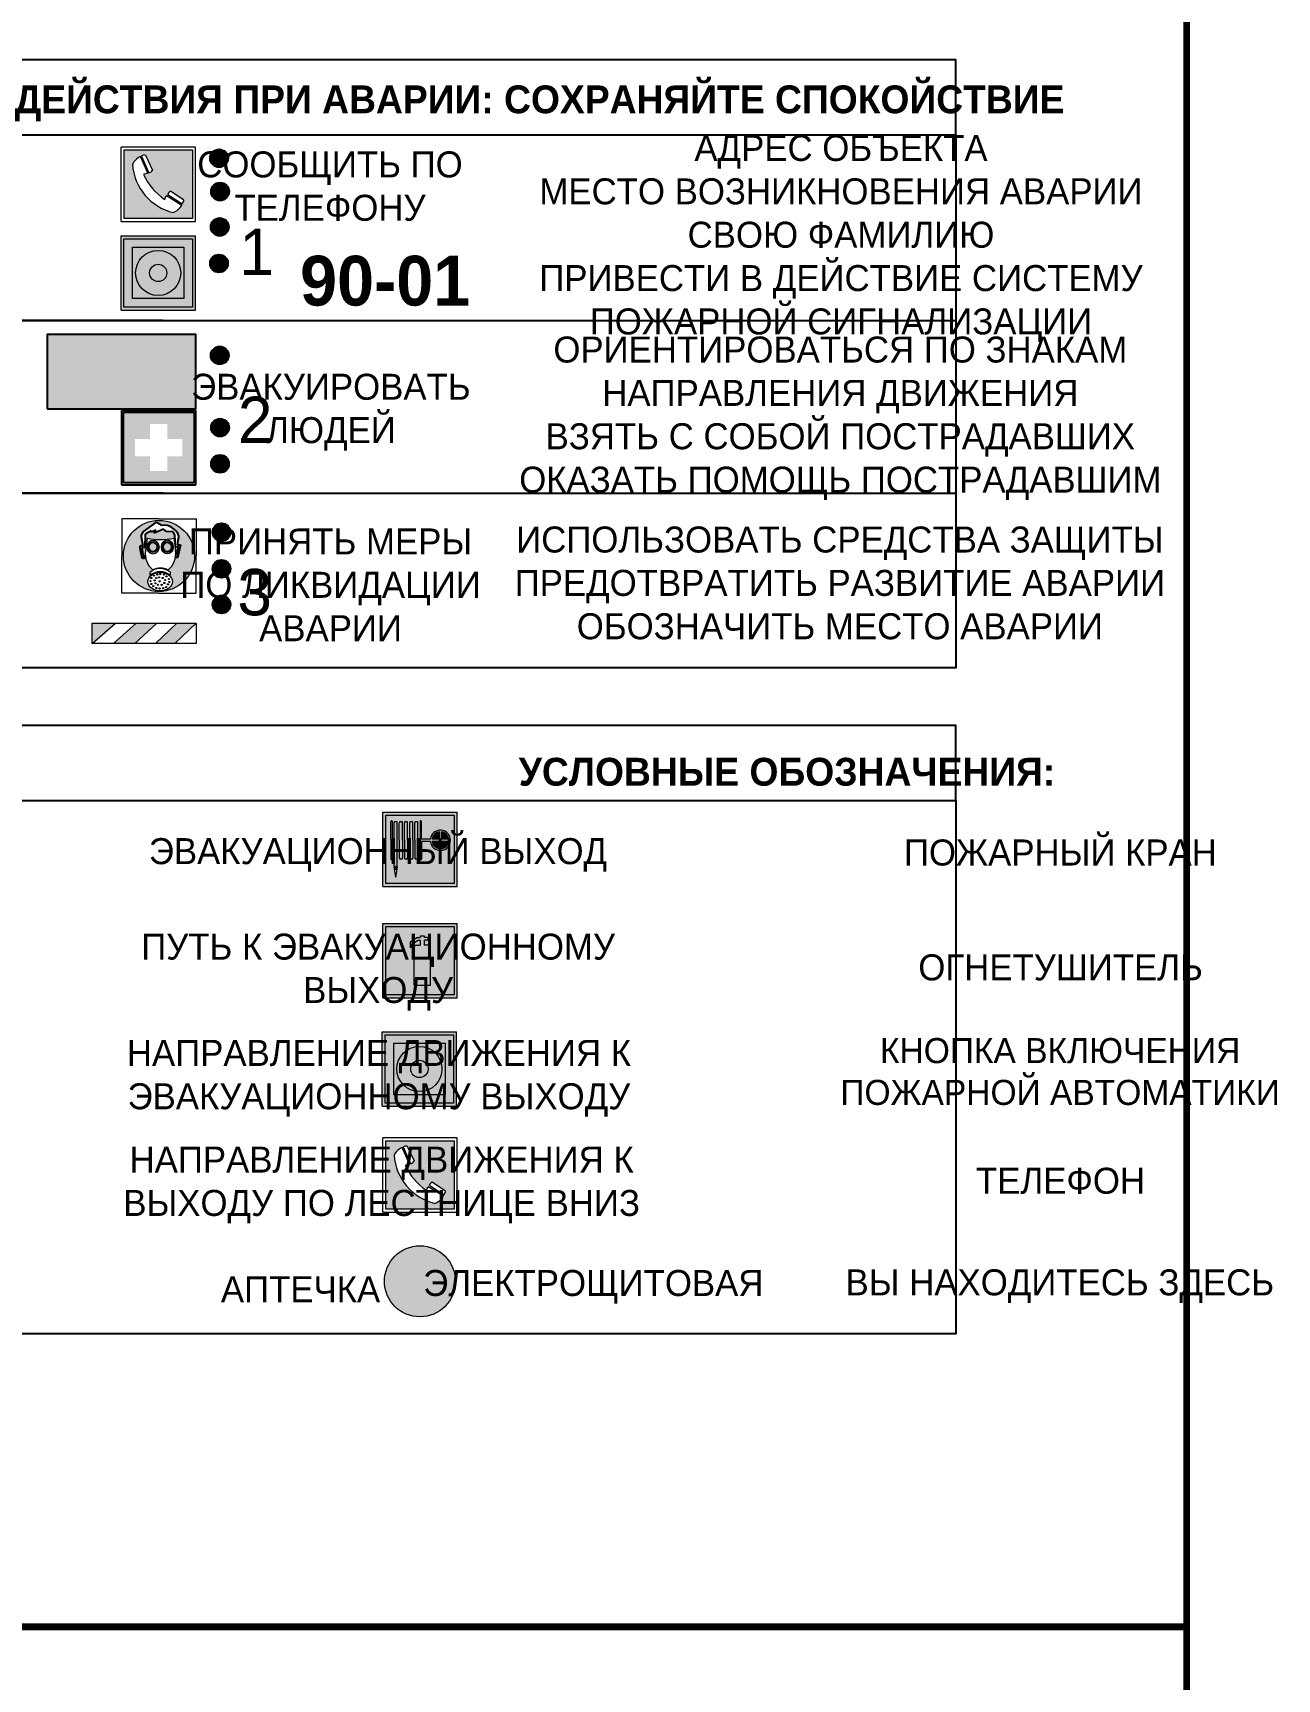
# Model space of a CAD drawing. Header units: millimetres. Extents: x 13114 to 67229, y 22859 to 38520.
# Drawn here: x 31007.2 to 31141.1, y 30494.2 to 30671.3 of the extents above; entities that cross this region are included whole.
import ezdxf

# ---------------------------------------------------------------- set-up
doc = ezdxf.new("R2010")
doc.units = ezdxf.units.MM
doc.styles.add('обычный', font='arial.ttf')

# ---------------------------------------------------------------- blocks, each defined once
blk = doc.blocks.new('A$C38D26F80')
h = blk.add_hatch(color=5)
h.dxf.hatch_style = 1
h.paths.add_polyline_path([(-8.77, -4.48, 1), (-0.19, -4.48, 1)])
h.paths.add_polyline_path([(-6.75, -3.58), (-6.75, -3.31), (-6.62, -3.22), (-6.5, -3.22), (-6.42, -3.3), (-6.39, -3.28), (-6.59, -2.23), (-6.59, -2.01), (-6.38, -1.58), (-4.76, -0.4), (-4.13, -0.79, -0.362848), (-2.1, -2.1, -0.201049), (-2.17, -2.48, 0.085434), (-2.26, -3.13), (-1.9, -3.16), (-2.25, -4.7), (-2.4, -4.59), (-2.43, -4.34), (-2.36, -4.34), (-2.14, -3.34), (-2.47, -3.42), (-2.58, -1.95), (-2.77, -1.58), (-3.58, -1.52), (-3.92, -1.26), (-5.05, -1.73), (-4.87, -1.39), (-5.41, -1.6), (-5.41, -1.46), (-6.13, -1.87), (-6.18, -3.5), (-6.56, -3.47), (-6.37, -4.59), (-6.16, -4.43), (-6.16, -4.66), (-6.36, -4.79), (-6.37, -4.8), (-6.51, -4.76)], flags=16)
h.paths.add_polyline_path([(-6.51, -4.76), (-6.36, -4.79), (-6.37, -4.8)], flags=0)
h.paths.add_polyline_path([(-5.92, -2.34, 0.089508), (-2.67, -2.35), (-2.48, -3.88, -0.268602), (-3.4, -6.18, 0.262449), (-5.2, -6.18, -0.268602), (-6.11, -3.88)], flags=16)
edge = h.paths.add_edge_path(flags=16)
edge.add_ellipse((-5.19, -3.41), major_axis=(0, 0.842), ratio=0.848992, start_angle=0, end_angle=360)
edge = h.paths.add_edge_path(flags=0)
edge.add_ellipse((-5.19, -3.39), major_axis=(0, 0.665), ratio=0.853798, start_angle=0, end_angle=360)
edge = h.paths.add_edge_path(flags=0)
edge.add_ellipse((-5.19, -3.4), major_axis=(0, 0.528), ratio=0.864094, start_angle=0, end_angle=360)
edge = h.paths.add_edge_path(flags=16)
edge.add_ellipse((-3.47, -3.4), major_axis=(0, 0.842), ratio=0.848992, start_angle=0, end_angle=360)
h.paths.add_polyline_path([(-3.13, -6.45), (-3.13, -6.84, 0.383174), (-5.57, -6.85), (-5.57, -6.49, -0.369952)], flags=16)
edge = h.paths.add_edge_path(flags=0)
edge.add_ellipse((-3.47, -3.39), major_axis=(0, 0.665), ratio=0.853798, start_angle=0, end_angle=360)
edge = h.paths.add_edge_path(flags=0)
edge.add_ellipse((-3.47, -3.4), major_axis=(0, 0.528), ratio=0.864094, start_angle=0, end_angle=360)
edge = h.paths.add_edge_path(flags=16)
edge.add_ellipse((-4.34, -7.57), major_axis=(-1.48, 0), ratio=0.744955, start_angle=0, end_angle=360)
h.paths.add_polyline_path([(-5.01, -6.85, -1), (-5.15, -6.85, -1)], flags=0)
h.paths.add_polyline_path([(-5.33, -7.14, -1), (-5.47, -7.14, -1)], flags=0)
h.paths.add_polyline_path([(-4.61, -6.71, -1), (-4.74, -6.71, -1)], flags=16)
h.paths.add_polyline_path([(-5.43, -7.51, -1), (-5.57, -7.51, -1)], flags=0)
h.paths.add_polyline_path([(-4.26, -6.67, -1), (-4.4, -6.67, -1)], flags=16)
h.paths.add_polyline_path([(-4.74, -7.14, -1), (-4.88, -7.14, -1)], flags=0)
h.paths.add_polyline_path([(-4.93, -7.43, -1), (-5.07, -7.43, -1)], flags=0)
h.paths.add_polyline_path([(-4.41, -7.07, -1), (-4.54, -7.07, -1)], flags=0)
h.paths.add_polyline_path([(-5.33, -7.87, -1), (-5.46, -7.87, -1)], flags=0)
h.paths.add_polyline_path([(-3.8, -6.71, -1), (-3.94, -6.71, -1)], flags=16)
h.paths.add_polyline_path([(-4.85, -7.78, -1), (-4.98, -7.78, -1)], flags=0)
h.paths.add_polyline_path([(-3.96, -7.14, -1), (-4.1, -7.14, -1)], flags=0)
h.paths.add_polyline_path([(-4.33, -7.53, -1), (-4.47, -7.53, -1)], flags=0)
h.paths.add_polyline_path([(-5.09, -8.12, -1), (-5.23, -8.12, -1)], flags=0)
h.paths.add_polyline_path([(-3.5, -6.94, -1), (-3.64, -6.94, -1)], flags=0)
h.paths.add_polyline_path([(-4.54, -7.97, -1), (-4.68, -7.97, -1)], flags=0)
h.paths.add_polyline_path([(-3.66, -7.39, -1), (-3.8, -7.39, -1)], flags=0)
h.paths.add_polyline_path([(-4.73, -8.35, -1), (-4.86, -8.35, -1)], flags=0)
h.paths.add_polyline_path([(-4.09, -7.96, -1), (-4.23, -7.96, -1)], flags=0)
h.paths.add_polyline_path([(-3.77, -7.74, -1), (-3.91, -7.74, -1)], flags=0)
h.paths.add_polyline_path([(-3.22, -7.27, -1), (-3.35, -7.27, -1)], flags=0)
h.paths.add_polyline_path([(-4.34, -8.4, -1), (-4.47, -8.4, -1)], flags=0)
h.paths.add_polyline_path([(-3.16, -7.61, -1), (-3.3, -7.61, -1)], flags=0)
h.paths.add_polyline_path([(-3.9, -8.35, -1), (-4.04, -8.35, -1)], flags=0)
h.paths.add_polyline_path([(-3.32, -7.91, -1), (-3.46, -7.91, -1)], flags=0)
h.paths.add_polyline_path([(-3.55, -8.23, -1), (-3.69, -8.23, -1)], flags=0)
at = {"color": 5, "lineweight": 5}
for p, q in [((-4.48, 0), (-8.96, 0)), ((-8.96, 0), (-8.96, -4.48)), ((-4.48, 0), (0, 0)), ((0, 0), (0, -4.48)), ((-6.59, -2.01), (-6.38, -1.58)), ((-6.38, -1.58), (-4.76, -0.4)), ((-6.13, -1.87), (-6.18, -3.5)), ((-5.41, -1.46), (-6.13, -1.87)), ((-4.87, -1.39), (-5.41, -1.6)), ((-5.41, -1.6), (-5.41, -1.46)), ((-3.92, -1.26), (-5.05, -1.73)), ((-5.05, -1.73), (-4.87, -1.39)), ((-4.76, -0.4), (-4.13, -0.79)), ((-3.58, -1.52), (-3.92, -1.26)), ((-2.77, -1.58), (-3.58, -1.52)), ((-2.58, -1.95), (-2.77, -1.58)), ((-2.47, -3.42), (-2.58, -1.95)), ((-6.75, -3.31), (-6.62, -3.22)), ((-6.75, -3.58), (-6.75, -3.31)), ((-6.51, -4.76), (-6.75, -3.58)), ((-6.62, -3.22), (-6.5, -3.22)), ((-6.59, -2.23), (-6.59, -2.01)), ((-6.39, -3.28), (-6.59, -2.23)), ((-6.18, -3.5), (-6.56, -3.47)), ((-6.56, -3.47), (-6.37, -4.59)), ((-6.5, -3.22), (-6.42, -3.3)), ((-6.42, -3.3), (-6.39, -3.28)), ((-5.92, -2.34), (-6.11, -3.88)), ((-2.67, -2.34), (-2.48, -3.88)), ((-2.14, -3.34), (-2.47, -3.42)), ((-2.36, -4.34), (-2.14, -3.34)), ((-1.9, -3.16), (-2.26, -3.13)), ((-2.25, -4.7), (-1.9, -3.16)), ((-8.96, -8.96), (-8.96, -4.48)), ((-6.37, -4.8), (-6.51, -4.76)), ((-6.37, -4.59), (-6.16, -4.43)), ((-6.16, -4.66), (-6.37, -4.8)), ((-6.16, -4.43), (-6.16, -4.66)), ((-2.43, -4.34), (-2.4, -4.59)), ((-2.43, -4.34), (-2.36, -4.34)), ((-2.4, -4.59), (-2.25, -4.7)), ((0, -8.96), (0, -4.48)), ((-5.57, -6.49), (-5.57, -6.85)), ((-3.13, -6.45), (-3.13, -6.84)), ((-4.48, -8.96), (-8.96, -8.96)), ((-4.48, -8.96), (0, -8.96))]:
    blk.add_line(p, q, dxfattribs=at)
at = {"color": 5}
for p, q in [((-6.59, -2.01), (-6.38, -1.58)), ((-6.38, -1.58), (-4.76, -0.4)), ((-6.13, -1.87), (-6.18, -3.5)), ((-5.41, -1.46), (-6.13, -1.87)), ((-4.87, -1.39), (-5.41, -1.6)), ((-5.41, -1.6), (-5.41, -1.46)), ((-3.92, -1.26), (-5.05, -1.73)), ((-5.05, -1.73), (-4.87, -1.39)), ((-4.76, -0.4), (-4.13, -0.79)), ((-3.58, -1.52), (-3.92, -1.26)), ((-2.77, -1.58), (-3.58, -1.52)), ((-2.58, -1.95), (-2.77, -1.58)), ((-2.47, -3.42), (-2.58, -1.95)), ((-6.75, -3.31), (-6.62, -3.22)), ((-6.75, -3.58), (-6.75, -3.31)), ((-6.51, -4.76), (-6.75, -3.58)), ((-6.62, -3.22), (-6.5, -3.22)), ((-6.59, -2.23), (-6.59, -2.01)), ((-6.39, -3.28), (-6.59, -2.23)), ((-6.18, -3.5), (-6.56, -3.47)), ((-6.56, -3.47), (-6.37, -4.59)), ((-6.5, -3.22), (-6.42, -3.3)), ((-6.42, -3.3), (-6.39, -3.28)), ((-2.14, -3.34), (-2.47, -3.42)), ((-2.36, -4.34), (-2.14, -3.34)), ((-2.26, -3.13), (-1.9, -3.16)), ((-1.9, -3.16), (-2.25, -4.7)), ((-6.37, -4.8), (-6.51, -4.76)), ((-6.36, -4.79), (-6.51, -4.76)), ((-6.37, -4.59), (-6.16, -4.43)), ((-6.16, -4.66), (-6.37, -4.8)), ((-6.16, -4.66), (-6.36, -4.79)), ((-6.16, -4.43), (-6.16, -4.66)), ((-2.4, -4.59), (-2.43, -4.34)), ((-2.43, -4.34), (-2.36, -4.34)), ((-2.25, -4.7), (-2.4, -4.59))]:
    blk.add_line(p, q, dxfattribs=at)
at = {"color": 5, "lineweight": 5}
for centre, radius in [((-4.48, -4.48), 4.29), ((-5.5, -7.51), 0.0678), ((-5.4, -7.14), 0.0678), ((-5.4, -7.87), 0.0678), ((-5.08, -6.85), 0.0678), ((-5, -7.43), 0.0678), ((-4.91, -7.78), 0.0678), ((-4.81, -7.14), 0.0678), ((-4.67, -6.71), 0.0678), ((-4.61, -7.97), 0.0678), ((-4.47, -7.07), 0.0678), ((-4.4, -7.53), 0.0678), ((-4.33, -6.67), 0.0678), ((-4.16, -7.96), 0.0678), ((-4.03, -7.14), 0.0678), ((-3.87, -6.71), 0.0678), ((-3.84, -7.74), 0.0678), ((-3.73, -7.39), 0.0678), ((-3.57, -6.94), 0.0678), ((-3.39, -7.91), 0.0678), ((-3.28, -7.27), 0.0678), ((-3.23, -7.61), 0.0678), ((-5.16, -8.12), 0.0678), ((-4.79, -8.35), 0.0678), ((-4.4, -8.4), 0.0678), ((-3.97, -8.35), 0.0678), ((-3.62, -8.23), 0.0678)]:
    blk.add_circle(centre, radius, dxfattribs=at)
at = {"color": 5}
for centre, radius, start, end in [((-3.89, -2.66), 1.88, 17.387, 97.1599), ((-0.35, -3.07), 1.91, 162.2553, 181.7878), ((-2.6, -2.2), 0.511, 326.3906, 11.8614)]:
    blk.add_arc(centre, radius, start, end, dxfattribs=at)
at = {"color": 5, "lineweight": 5}
for centre, radius, start, end in [((-3.66, -4.24), 2.47, 171.573, 231.7124), ((-4.28, 6.66), 9.15, 259.6987, 280.1569), ((-4.93, -4.24), 2.47, 308.2876, 8.427), ((-0.47, -3.05), 1.79, 161.5846, 182.4584), ((-2.6, -2.2), 0.513, 326.4781, 11.7739), ((-4.3, -7.78), 1.83, 60.5889, 119.4111), ((-4.33, -7.88), 1.87, 50.358, 131.5662), ((-4.34, -8.2), 1.82, 48.4943, 132.3565)]:
    blk.add_arc(centre, radius, start, end, dxfattribs=at)
for centre, major_axis, ratio in [((-5.19, -3.41), (0, 0.842), 0.848992), ((-5.19, -3.39), (0, 0.665), 0.853798), ((-5.19, -3.4), (0, 0.528), 0.864094), ((-3.47, -3.4), (0, 0.842), 0.848992), ((-3.47, -3.39), (0, 0.665), 0.853798), ((-3.47, -3.4), (0, 0.528), 0.864094), ((-4.34, -7.57), (-1.48, 0), 0.744955)]:
    blk.add_ellipse(centre, major_axis=major_axis, ratio=ratio, dxfattribs=at)
blk = doc.blocks.new('A$C47DD6509')
at = {"lineweight": 5}
for points in [[(-8.69, 0), (-11.19, 0), (-11.19, -2.22)], [(-4.22, 0), (-6.45, 0), (-8.91, -2.22), (-6.61, -2.22)], [(0, 0), (-2.09, 0), (-4.36, -2.22), (-2.29, -2.22)]]:
    blk.add_hatch(color=242, dxfattribs=at).paths.add_polyline_path(points)
at = {"color": 242, "lineweight": 5}
for p, q in [((-11.19, -2.22), (-8.69, 0)), ((-11.19, -2.22), (-11.19, 0)), ((-11.19, 0), (-8.69, 0)), ((-11.19, 0), (0, 0)), ((-8.91, -2.22), (-6.45, 0)), ((-6.61, -2.22), (-4.22, 0)), ((-4.36, -2.22), (-2.09, 0)), ((-2.29, -2.22), (0, 0)), ((0, 0), (0, -2.22)), ((0, -2.22), (-11.19, -2.22))]:
    blk.add_line(p, q, dxfattribs=at)
blk = doc.blocks.new('A$C32E8229D')
at = {"true_color": 0xffffff}
blk.add_hatch(color=7, dxfattribs=at).paths.add_polyline_path([(0, 0), (0, -8), (16, -8), (16, 0)])
h = blk.add_hatch(color=126)
h.paths.add_polyline_path([(0.2, -0.2), (15.8, -0.2), (15.8, -7.8), (0.2, -7.8)])
h.paths.add_polyline_path([(13.49, -2.05), (12.08, -2.05), (11.37, -2.63, 0.162397), (11.29, -2.84), (11.29, -3.63), (10.35, -3.63), (10.35, -4.05), (11.68, -4.05), (11.68, -3.48), (12.26, -4.28), (11.29, -5.1), (11.29, -6.78), (11.85, -6.78), (11.85, -5.44), (12.8, -4.64), (12.8, -5.94), (14.46, -5.94), (14.46, -5.39), (13.45, -5.39), (13.45, -3.97), (12.46, -2.59), (13.15, -2.59), (13.69, -3.34), (14.18, -3)], flags=16)
h.paths.add_polyline_path([(10.74, -1.82, 1), (11.8, -1.82, 1)], flags=16)
h.paths.add_polyline_path([(9.39, -3.59), (5.99, -3.59), (6.56, -3.03), (5.91, -3.03), (5.1, -3.83), (5.91, -4.64), (6.56, -4.64), (5.99, -4.09), (9.39, -4.09)], flags=16)
h.paths.add_polyline_path([(4.29, -1.08), (1.72, -1.08), (1.72, -6.6), (4.29, -6.6)], flags=16)
at = {"color": 126}
blk.add_lwpolyline([(16, -8), (0, -8), (0, 0), (16, 0)], close=True, dxfattribs=at)
blk = doc.blocks.new('A$C18900ED3')
h = blk.add_hatch(color=126)
h.paths.add_polyline_path([(-0.18, -0.18), (-7.02, -0.18), (-7.02, -7.02), (-0.18, -7.02)])
h.paths.add_polyline_path([(-5.89, -4.46), (-5.89, -2.77), (-4.46, -2.77), (-4.46, -1.31), (-2.77, -1.31), (-2.77, -2.77), (-1.33, -2.77), (-1.33, -4.46), (-2.77, -4.46), (-2.77, -5.89), (-4.46, -5.89), (-4.46, -4.46)], flags=16)
at = {"color": 126}
for p, q in [((-7.2, 0), (-7.2, -7.2)), ((0, 0), (-7.2, 0)), ((0, -7.2), (0, 0)), ((-7.02, -7.02), (-7.02, -0.18)), ((-7.02, -0.18), (-0.18, -0.18)), ((-0.18, -0.18), (-0.18, -7.02)), ((-7.2, -7.2), (0, -7.2)), ((-0.18, -7.02), (-7.02, -7.02))]:
    blk.add_line(p, q, dxfattribs=at)
blk = doc.blocks.new('A$C456E1F9C')
at = {"lineweight": 5}
h = blk.add_hatch(color=242, dxfattribs=at)
h.paths.add_polyline_path([(0.51, -1.47), (0.51, -13.26), (12.29, -13.26), (12.29, -1.47)])
h.paths.add_polyline_path([(5.42, -4.95, -0.254479), (4.78, -5.4), (3.52, -2.53, -0.209735), (4.23, -2.4)], flags=16)
h.paths.add_polyline_path([(8.53, -8.6), (10.87, -10.17), (10.54, -10.76), (8.03, -9.13, -0.192251)], flags=16)
h.paths.add_polyline_path([(4.61, -5.49, 0.005518), (3.87, -5.72, 0.128647), (7.49, -10.01, 0.00809), (7.83, -9.33), (10.47, -10.97, -0.16736), (8.99, -12.25, -0.327862), (1.95, -3.95, -0.166952), (3.36, -2.62)], flags=16)
at = {"color": 242, "lineweight": 5}
for p, q in [((0, -13.77), (0, -0.97)), ((12.8, -0.97), (0, -0.97)), ((4.61, -5.49), (3.36, -2.62)), ((3.52, -2.53), (4.78, -5.4)), ((4.23, -2.4), (5.42, -4.95)), ((12.8, -13.77), (12.8, -0.97)), ((7.83, -9.33), (10.47, -10.97)), ((8.03, -9.13), (10.54, -10.76)), ((10.81, -10.12), (8.53, -8.6)), ((10.54, -10.76), (10.8, -10.3)), ((10.8, -10.3), (10.81, -10.12)), ((0, -13.77), (12.8, -13.77))]:
    blk.add_line(p, q, dxfattribs=at)
blk.add_lwpolyline([(0.51, -1.47), (12.29, -1.47), (12.29, -13.26), (0.51, -13.26)], close=True, dxfattribs=at)
for centre, radius, start, end in [((4.59, -5.34), 2.99, 114.2845, 152.1974), ((4.02, -3.27), 0.891, 76.3284, 123.7092), ((11.12, -3.31), 9.19, 183.9915, 256.6009), ((14.98, -39.1), 35.17, 107.1487, 108.4135), ((4.68, -4.59), 0.824, 276.9621, 334.0723), ((13.86, -0.94), 11.08, 205.5536, 234.8762), ((-13.31, 0.8), 23.44, 332.5487, 334.4027), ((8.94, -9.5), 0.989, 114.4092, 157.9388), ((7.87, -9.46), 3, 291.9291, 329.9329)]:
    blk.add_arc(centre, radius, start, end, dxfattribs=at)
blk = doc.blocks.new('A$C54414219')
at = {"true_color": 0xffffff}
h = blk.add_hatch(color=7, dxfattribs=at)
h.paths.add_polyline_path([(2.39, -9.45), (2.39, -18.3), (11.23, -18.3), (11.23, -9.45)], flags=0)
h.paths.add_polyline_path([(10.71, -13.87, -1), (2.92, -13.87, -1)], flags=0)
h.paths.add_polyline_path([(8.3, -13.87, -1), (5.33, -13.87, -1)], flags=0)
h.paths.add_polyline_path([(0.41, -7.47), (0.41, -20.27), (13.21, -20.27), (13.21, -7.47)])
h.paths.add_polyline_path([(0.92, -19.77), (12.71, -19.77), (12.71, -7.98), (0.92, -7.98)], flags=16)
h.paths.add_polyline_path([(11.23, -9.45), (11.23, -18.3), (2.39, -18.3), (2.39, -9.45)], flags=0)
at = {"lineweight": 5}
h = blk.add_hatch(color=242, dxfattribs=at)
h.paths.add_polyline_path([(12.71, -7.98), (0.92, -7.98), (0.92, -19.77), (12.71, -19.77)])
h.paths.add_polyline_path([(11.23, -18.3), (2.39, -18.3), (2.39, -9.45), (11.23, -9.45)], flags=16)
h.paths.add_polyline_path([(10.71, -13.87, -1), (2.92, -13.87, -1)], flags=0)
h.paths.add_polyline_path([(8.3, -13.87, -1), (5.33, -13.87, -1)], flags=0)
at = {"true_color": 0xffffff}
h = blk.add_hatch(color=7, dxfattribs=at)
h.paths.add_polyline_path([(2.39, -9.45), (2.39, -18.3), (11.23, -18.3), (11.23, -9.45)])
h.paths.add_polyline_path([(10.71, -13.87, -1), (2.92, -13.87, -1)], flags=16)
h.paths.add_polyline_path([(8.3, -13.87, -1), (5.33, -13.87, -1)], flags=0)
at = {"lineweight": 5}
h = blk.add_hatch(color=242, dxfattribs=at)
h.paths.add_polyline_path([(2.92, -13.87, 1), (10.71, -13.87, 1)])
h.paths.add_polyline_path([(8.3, -13.87, -1), (5.33, -13.87, -1)], flags=16)
at = {"color": 242, "lineweight": 5}
for p, q in [((0.41, -20.27), (0.41, -7.47)), ((0.41, -7.47), (13.21, -7.47)), ((0.41, -7.47), (13.21, -7.47)), ((13.21, -20.27), (13.21, -7.47)), ((0.41, -20.27), (13.21, -20.27))]:
    blk.add_line(p, q, dxfattribs=at)
for points in [[(0.92, -7.98), (12.71, -7.98), (12.71, -19.77), (0.92, -19.77)], [(2.39, -9.45), (11.23, -9.45), (11.23, -18.3), (2.39, -18.3)]]:
    blk.add_lwpolyline(points, close=True, dxfattribs=at)
for radius in [3.89, 1.49]:
    blk.add_circle((6.81, -13.87), radius, dxfattribs=at)
blk = doc.blocks.new('A$C37112FD5')
at = {"true_color": 0xf5f5ff}
h = blk.add_hatch(color=7, dxfattribs=at)
h.dxf.hatch_style = 1
h.paths.add_polyline_path([(12.8, -7.4), (0, -7.4), (0, -20.2), (12.8, -20.2)])
h.paths.add_polyline_path([(12.29, -7.91), (12.29, -19.69), (0.51, -19.69), (0.51, -7.91)], flags=16)
h.paths.add_polyline_path([(4.98, -9.04, -0.42597), (5.17, -9.22), (5.17, -12.25), (5.17, -15.29, -0.432244), (4.98, -15.47), (4.83, -15.47, -0.42597), (4.64, -15.29), (4.64, -12.25), (4.64, -9.22, -0.432244), (4.83, -9.04)], flags=0)
h.paths.add_polyline_path([(4.28, -9.22), (4.28, -12.25), (4.28, -15.29, -0.432244), (4.09, -15.47), (3.94, -15.47, -0.42597), (3.75, -15.29), (3.75, -12.25), (3.75, -9.22, -0.432244), (3.94, -9.04), (4.09, -9.04, -0.42597)], flags=0)
h.paths.add_polyline_path([(5.72, -9.04), (5.87, -9.04, -0.42597), (6.06, -9.22), (6.06, -12.25), (6.06, -15.29, -0.432244), (5.87, -15.47), (5.72, -15.47, -0.42597), (5.53, -15.29), (5.53, -12.25), (5.53, -9.22, -0.432244)], flags=0)
h.paths.add_polyline_path([(6.42, -8.9), (6.5, -8.9, -0.42597), (6.69, -9.08), (6.69, -12.03), (8.21, -12.03, -15.824349), (8.21, -12.47), (6.69, -12.47), (6.69, -15.42, -0.432244), (6.5, -15.6), (6.42, -15.6)], flags=0)
h.paths.add_polyline_path([(3.39, -9.22), (3.39, -12.25), (3.39, -15.29, -0.432244), (3.2, -15.47), (3.05, -15.47, -0.42597), (2.85, -15.29), (2.85, -12.25), (2.85, -9.22, -0.432244), (3.05, -9.04), (3.2, -9.04, -0.42597)], flags=0)
h.paths.add_polyline_path([(2.5, -9.22), (2.5, -16.71), (1.96, -16.71), (1.96, -9.22, -0.432244), (2.15, -9.04), (2.31, -9.04, -0.42597)], flags=0)
h.paths.add_polyline_path([(1.61, -8.9), (1.61, -15.6), (1.57, -15.6, -0.42597), (1.37, -15.42), (1.37, -12.03), (1.37, -9.09, -0.432244), (1.57, -8.9)], flags=0)
h.paths.add_polyline_path([(9.76, -10.81), (9.76, -12.03), (8.49, -12.03, -0.336371)], flags=0)
h.paths.add_polyline_path([(8.49, -12.47), (9.76, -12.47), (9.76, -13.7, -0.336371)], flags=0)
h.paths.add_polyline_path([(10.11, -10.81, -0.336371), (11.38, -12.03), (10.11, -12.03)], flags=0)
h.paths.add_polyline_path([(10.11, -12.47), (11.38, -12.47, -0.336371), (10.11, -13.7)], flags=0)
h.paths.add_polyline_path([(2.5, -16.84), (2.5, -17.05), (1.97, -17.05), (1.97, -16.84)], flags=0)
h.paths.add_polyline_path([(2.5, -17.24, -0.033778), (2.24, -18.6, -0.033778), (1.97, -17.24)], flags=0)
h = blk.add_hatch(color=242)
h.dxf.hatch_style = 1
h.paths.add_polyline_path([(12.29, -7.91), (0.51, -7.91), (0.51, -19.69), (12.29, -19.69)])
h.paths.add_polyline_path([(6.42, -15.6), (6.42, -8.9), (6.5, -8.9, -0.42597), (6.69, -9.08), (6.69, -12.03), (8.21, -12.03, -15.824349), (8.21, -12.47), (6.69, -12.47), (6.69, -15.42, -0.432244), (6.5, -15.6)], flags=16)
h.paths.add_polyline_path([(5.87, -15.47), (5.72, -15.47, -0.42597), (5.53, -15.29), (5.53, -12.25), (5.53, -9.22, -0.432244), (5.72, -9.04), (5.87, -9.04, -0.42597), (6.06, -9.22), (6.06, -12.25), (6.06, -15.29, -0.432244)], flags=16)
h.paths.add_polyline_path([(4.98, -15.47), (4.83, -15.47, -0.42597), (4.64, -15.29), (4.64, -12.25), (4.64, -9.22, -0.432244), (4.83, -9.04), (4.98, -9.04, -0.42597), (5.17, -9.22), (5.17, -12.25), (5.17, -15.29, -0.432244)], flags=16)
h.paths.add_polyline_path([(4.09, -15.47), (3.94, -15.47, -0.42597), (3.75, -15.29), (3.75, -12.25), (3.75, -9.22, -0.432244), (3.94, -9.04), (4.09, -9.04, -0.42597), (4.28, -9.22), (4.28, -12.25), (4.28, -15.29, -0.432244)], flags=16)
h.paths.add_polyline_path([(3.2, -15.47), (3.05, -15.47, -0.42597), (2.85, -15.29), (2.85, -12.25), (2.85, -9.22, -0.432244), (3.05, -9.04), (3.2, -9.04, -0.42597), (3.39, -9.22), (3.39, -12.25), (3.39, -15.29, -0.432244)], flags=16)
h.paths.add_polyline_path([(2.5, -17.05), (1.97, -17.05), (1.97, -16.84), (2.5, -16.84)], flags=16)
h.paths.add_polyline_path([(2.5, -17.24, -0.033778), (2.24, -18.6, -0.033778), (1.97, -17.24)], flags=16)
h.paths.add_polyline_path([(2.5, -16.71), (1.96, -16.71), (1.96, -9.22, -0.432244), (2.15, -9.04), (2.31, -9.04, -0.42597), (2.5, -9.22)], flags=16)
h.paths.add_polyline_path([(1.61, -15.6), (1.57, -15.6, -0.42597), (1.37, -15.42), (1.37, -12.03), (1.37, -9.09, -0.432244), (1.57, -8.9), (1.61, -8.9)], flags=16)
h.paths.add_polyline_path([(8.49, -12.47), (9.76, -12.47), (9.76, -13.7, -0.336371)], flags=0)
h.paths.add_polyline_path([(10.11, -13.7), (10.11, -12.47), (11.38, -12.47, -0.336371)], flags=0)
h.paths.add_polyline_path([(8.49, -12.03, -0.336371), (9.76, -10.81), (9.76, -12.03)], flags=0)
h.paths.add_polyline_path([(10.11, -12.03), (10.11, -10.81, -0.336371), (11.38, -12.03)], flags=0)
h = blk.add_hatch(color=7, dxfattribs=at)
h.dxf.hatch_style = 1
h.paths.add_polyline_path([(1.61, -8.9), (1.57, -8.9, 0.432244), (1.37, -9.09), (1.37, -12.03), (1.37, -15.42, 0.42597), (1.57, -15.6), (1.61, -15.6)])
h.paths.add_polyline_path([(2.5, -9.22, 0.42597), (2.31, -9.04), (2.15, -9.04, 0.432244), (1.96, -9.22), (1.96, -16.71), (2.5, -16.71)])
h.paths.add_polyline_path([(2.5, -16.84), (1.97, -16.84), (1.97, -17.05), (2.5, -17.05)])
h.paths.add_polyline_path([(2.5, -17.24), (1.97, -17.24, 0.033778), (2.24, -18.6, 0.033778)])
h.paths.add_polyline_path([(3.39, -12.25), (3.39, -9.22, 0.42597), (3.2, -9.04), (3.05, -9.04, 0.432244), (2.85, -9.22), (2.85, -12.25), (2.85, -15.29, 0.42597), (3.05, -15.47), (3.2, -15.47, 0.432244), (3.39, -15.29)])
h.paths.add_polyline_path([(4.28, -12.25), (4.28, -9.22, 0.42597), (4.09, -9.04), (3.94, -9.04, 0.432244), (3.75, -9.22), (3.75, -12.25), (3.75, -15.29, 0.42597), (3.94, -15.47), (4.09, -15.47, 0.432244), (4.28, -15.29)])
h.paths.add_polyline_path([(5.17, -12.25), (5.17, -9.22, 0.42597), (4.98, -9.04), (4.83, -9.04, 0.432244), (4.64, -9.22), (4.64, -12.25), (4.64, -15.29, 0.42597), (4.83, -15.47), (4.98, -15.47, 0.432244), (5.17, -15.29)])
h.paths.add_polyline_path([(6.06, -12.25), (6.06, -9.22, 0.42597), (5.87, -9.04), (5.72, -9.04, 0.432244), (5.53, -9.22), (5.53, -12.25), (5.53, -15.29, 0.42597), (5.72, -15.47), (5.87, -15.47, 0.432244), (6.06, -15.29)])
h.paths.add_polyline_path([(6.69, -12.47), (8.21, -12.47, 15.824349), (8.21, -12.03), (6.69, -12.03), (6.69, -9.08, 0.42597), (6.5, -8.9), (6.42, -8.9), (6.42, -15.6), (6.5, -15.6, 0.432244), (6.69, -15.42)])
h.paths.add_polyline_path([(8.49, -12.47), (9.76, -12.47), (9.76, -13.7, -0.336371)], flags=16)
h.paths.add_polyline_path([(8.49, -12.03, -0.336371), (9.76, -10.81), (9.76, -12.03)], flags=16)
h.paths.add_polyline_path([(10.11, -12.47), (11.38, -12.47, -0.336371), (10.11, -13.7)], flags=16)
h.paths.add_polyline_path([(10.11, -12.03), (10.11, -10.81, -0.336371), (11.38, -12.03)], flags=16)
h = blk.add_hatch(color=242)
h.dxf.hatch_style = 1
h.paths.add_polyline_path([(9.76, -10.81, 0.336371), (8.49, -12.03), (9.76, -12.03)])
h.paths.add_polyline_path([(10.11, -10.81), (10.11, -12.03), (11.38, -12.03, 0.336371)])
h.paths.add_polyline_path([(11.38, -12.47), (10.11, -12.47), (10.11, -13.7, 0.336371)])
h.paths.add_polyline_path([(9.76, -12.47), (8.49, -12.47, 0.336371), (9.76, -13.7)])
at = {"color": 242, "lineweight": 5}
for p, q in [((0, -20.2), (0, -7.4)), ((0, -7.4), (12.8, -7.4)), ((12.8, -20.2), (12.8, -7.4)), ((1.37, -12.03), (1.37, -9.08)), ((1.57, -8.9), (1.61, -8.9)), ((1.61, -8.9), (1.61, -15.6)), ((1.96, -16.71), (1.96, -9.22)), ((2.15, -9.04), (2.31, -9.04)), ((2.5, -16.71), (2.5, -9.22)), ((2.85, -12.25), (2.85, -9.22)), ((3.05, -9.04), (3.2, -9.04)), ((3.39, -12.25), (3.39, -9.22)), ((3.75, -12.25), (3.75, -9.22)), ((3.94, -9.04), (4.09, -9.04)), ((4.28, -12.25), (4.28, -9.22)), ((4.64, -12.25), (4.64, -9.22)), ((4.83, -9.04), (4.98, -9.04)), ((5.17, -12.25), (5.17, -9.22)), ((5.53, -12.25), (5.53, -9.22)), ((5.72, -9.04), (5.87, -9.04)), ((6.06, -12.25), (6.06, -9.22)), ((6.42, -8.9), (6.42, -15.6)), ((6.5, -8.9), (6.42, -8.9)), ((6.69, -12.03), (6.69, -9.08)), ((9.76, -10.81), (9.76, -12.03)), ((10.11, -10.81), (10.11, -12.03)), ((1.37, -12.03), (1.37, -15.42)), ((2.85, -12.25), (2.85, -15.29)), ((3.39, -12.25), (3.39, -15.29)), ((3.75, -12.25), (3.75, -15.29)), ((4.28, -12.25), (4.28, -15.29)), ((4.64, -12.25), (4.64, -15.29)), ((5.17, -12.25), (5.17, -15.29)), ((5.53, -12.25), (5.53, -15.29)), ((6.06, -12.25), (6.06, -15.29)), ((8.21, -12.03), (6.69, -12.03)), ((8.21, -12.47), (6.69, -12.47)), ((6.69, -12.47), (6.69, -15.42)), ((9.76, -12.03), (8.49, -12.03)), ((9.76, -12.47), (8.49, -12.47)), ((9.76, -12.47), (9.76, -13.7)), ((11.38, -12.03), (10.11, -12.03)), ((11.38, -12.47), (10.11, -12.47)), ((10.11, -12.47), (10.11, -13.7)), ((1.57, -15.6), (1.61, -15.6)), ((1.96, -16.71), (2.5, -16.71)), ((1.97, -16.84), (2.5, -16.84)), ((1.97, -17.05), (1.97, -16.84)), ((2.5, -16.84), (2.5, -17.05)), ((3.05, -15.47), (3.2, -15.47)), ((3.94, -15.47), (4.09, -15.47)), ((4.83, -15.47), (4.98, -15.47)), ((5.72, -15.47), (5.87, -15.47)), ((6.42, -15.6), (6.5, -15.6)), ((2.5, -17.05), (1.97, -17.05)), ((1.97, -17.24), (2.5, -17.24)), ((0, -20.2), (12.8, -20.2))]:
    blk.add_line(p, q, dxfattribs=at)
blk.add_lwpolyline([(0.51, -7.91), (12.29, -7.91), (12.29, -19.69), (0.51, -19.69)], close=True, dxfattribs=at)
for centre, radius, start, end in [((1.56, -9.09), 0.182, 87.1027, 180.6071), ((2.15, -9.22), 0.182, 87.1027, 180.6071), ((2.32, -9.22), 0.182, 359.3929, 92.8973), ((3.04, -9.22), 0.182, 87.1027, 180.6071), ((3.21, -9.22), 0.182, 359.3929, 92.8973), ((3.93, -9.22), 0.182, 87.1027, 180.6071), ((4.1, -9.22), 0.182, 359.3929, 92.8973), ((4.82, -9.22), 0.182, 87.1027, 180.6071), ((4.99, -9.22), 0.182, 359.3929, 92.8973), ((5.71, -9.22), 0.182, 87.1027, 180.6071), ((5.88, -9.22), 0.182, 359.3929, 92.8973), ((6.51, -9.09), 0.182, 359.3929, 92.8973), ((9.93, -12.25), 1.74, 187.2319, 172.7681), ((9.93, -12.25), 1.46, 96.9927, 171.3585), ((9.93, -12.25), 1.46, 8.6415, 83.0073), ((9.93, -12.25), 1.46, 188.6415, 263.0073), ((9.93, -12.25), 1.46, 276.9927, 351.3585), ((1.56, -15.42), 0.182, 179.3929, 272.8973), ((3.04, -15.29), 0.182, 179.3929, 272.8973), ((3.21, -15.29), 0.182, 267.1027, 0.6071), ((3.93, -15.29), 0.182, 179.3929, 272.8973), ((4.1, -15.29), 0.182, 267.1027, 0.6071), ((4.82, -15.29), 0.182, 179.3929, 272.8973), ((4.99, -15.29), 0.182, 267.1027, 0.6071), ((5.71, -15.29), 0.182, 179.3929, 272.8973), ((5.88, -15.29), 0.182, 267.1027, 0.6071), ((6.51, -15.42), 0.182, 267.1027, 0.6071), ((12.17, -15.98), 10.27, 187.041, 194.7793), ((-7.7, -15.98), 10.27, 345.2207, 352.959)]:
    blk.add_arc(centre, radius, start, end, dxfattribs=at)
blk = doc.blocks.new('A$C7B8C2D5B')
at = {"lineweight": 0}
h = blk.add_hatch(color=5, dxfattribs=at)
h.dxf.hatch_style = 1
h.paths.add_polyline_path([(1.397, -3.024, 1), (-2.112, -3.024, 1)])
at = {"color": 5, "lineweight": 0}
blk.add_circle((-0.358, -3.024), 1.755, dxfattribs=at)
blk = doc.blocks.new('A$C3AD82952')
at = {"true_color": 0xf5f5ff}
h = blk.add_hatch(color=7, dxfattribs=at)
h.dxf.hatch_style = 1
h.paths.add_polyline_path([(8.21, 8.73, 0.414214), (7.89, 9.05), (7.22, 9.05), (7.22, 9.92), (7.59, 9.92, 1), (7.57, 10.36), (7.22, 10.36), (7.22, 10.6), (6.43, 10.6), (6.43, 10.36), (6.01, 10.36), (4.74, 9.59), (4.74, 8.69), (4.98, 8.73), (4.98, 9.26), (6.12, 9.91), (6.43, 9.91), (6.43, 9.05), (5.76, 9.05, 0.414214), (5.44, 8.73), (5.44, 2.2), (8.21, 2.2)], flags=0)
h.paths.add_polyline_path([(12.8, 12.8), (0, 12.8), (0, 0), (12.8, 0)])
h.paths.add_polyline_path([(0.51, 12.29), (12.29, 12.29), (12.29, 0.51), (0.51, 0.51)], flags=16)
h.paths.add_polyline_path([(4.74, 9.59), (6.01, 10.36), (6.43, 10.36), (6.43, 10.6), (7.22, 10.6), (7.22, 10.36), (7.59, 10.36, -0.94586), (7.59, 9.92), (7.22, 9.92), (7.22, 9.05), (7.89, 9.05, -0.414214), (8.21, 8.73), (8.21, 2.2), (5.44, 2.2), (5.44, 8.73, -0.414214), (5.76, 9.05), (6.43, 9.05), (6.43, 9.91), (6.12, 9.91), (4.98, 9.26), (4.98, 8.73), (4.74, 8.69)], flags=0)
h = blk.add_hatch(color=242)
h.dxf.hatch_style = 1
h.paths.add_polyline_path([(12.29, 12.29), (0.51, 12.29), (0.51, 0.51), (12.29, 0.51)])
h.paths.add_polyline_path([(4.74, 8.69), (4.74, 9.59), (6.01, 10.36), (6.43, 10.36), (6.43, 10.6), (7.22, 10.6), (7.22, 10.36), (7.59, 10.36, -0.94586), (7.59, 9.92), (7.22, 9.92), (7.22, 9.05), (7.89, 9.05, -0.414214), (8.21, 8.73), (8.21, 2.2), (5.44, 2.2), (5.44, 8.73, -0.414214), (5.76, 9.05), (6.43, 9.05), (6.43, 9.91), (6.12, 9.91), (4.98, 9.26), (4.98, 8.73)], flags=16)
h = blk.add_hatch(color=7, dxfattribs=at)
h.dxf.hatch_style = 1
h.paths.add_polyline_path([(8.21, 8.73, 0.414214), (7.89, 9.05), (7.22, 9.05), (7.22, 9.92), (7.59, 9.92, 1), (7.57, 10.36), (7.22, 10.36), (7.22, 10.6), (6.43, 10.6), (6.43, 10.36), (6.01, 10.36), (4.74, 9.59), (4.74, 8.69), (4.98, 8.73), (4.98, 9.26), (6.12, 9.91), (6.43, 9.91), (6.43, 9.05), (5.76, 9.05, 0.414214), (5.44, 8.73), (5.44, 2.2), (8.21, 2.2)])
at = {"color": 242, "lineweight": 5}
for p, q in [((0, 0), (0, 12.8)), ((0, 12.8), (12.8, 12.8)), ((12.8, 0), (12.8, 12.8)), ((6.01, 10.36), (4.74, 9.59)), ((4.74, 9.59), (4.74, 8.69)), ((4.74, 8.69), (4.98, 8.73)), ((4.98, 9.26), (6.12, 9.91)), ((4.98, 8.73), (4.98, 9.26)), ((5.44, 2.2), (5.44, 8.73)), ((5.76, 9.05), (6.43, 9.05)), ((6.01, 10.36), (6.43, 10.36)), ((6.12, 9.91), (6.43, 9.91)), ((7.22, 10.6), (6.43, 10.6)), ((6.43, 10.6), (6.43, 10.36)), ((6.43, 9.91), (6.43, 9.05)), ((7.22, 10.36), (7.22, 10.6)), ((7.59, 10.36), (7.22, 10.36)), ((7.22, 9.05), (7.22, 9.92)), ((7.59, 9.92), (7.22, 9.92)), ((7.89, 9.05), (7.22, 9.05)), ((8.21, 2.2), (8.21, 8.73)), ((0, 0), (12.8, 0)), ((5.44, 2.2), (8.21, 2.2))]:
    blk.add_line(p, q, dxfattribs=at)
blk.add_lwpolyline([(0.51, 12.29), (12.29, 12.29), (12.29, 0.51), (0.51, 0.51)], close=True, dxfattribs=at)
for centre, radius, start, end in [((5.76, 8.73), 0.32, 90, 180), ((7.58, 10.14), 0.223, 273.1875, 86.8125), ((7.89, 8.73), 0.32, 0, 90)]:
    blk.add_arc(centre, radius, start, end, dxfattribs=at)

msp = doc.modelspace()

# ---------------------------------------------------------------- hatches: boundary and pattern name
at = {"lineweight": 0}
h = msp.add_hatch(color=256, dxfattribs=at)
h.dxf.hatch_style = 1
h.paths.add_polyline_path([(31026.29, 30657.84, 1), (31028.22, 30657.84, 1)])
h = msp.add_hatch(color=256, dxfattribs=at)
h.dxf.hatch_style = 1
h.paths.add_polyline_path([(31026.39, 30654.26, 1), (31028.32, 30654.26, 1)])
h = msp.add_hatch(color=256, dxfattribs=at)
h.dxf.hatch_style = 1
h.paths.add_polyline_path([(31026.35, 30650.45, 1), (31028.28, 30650.45, 1)])
h = msp.add_hatch(color=256, dxfattribs=at)
h.dxf.hatch_style = 1
h.paths.add_polyline_path([(31026.27, 30646.52, 1), (31028.2, 30646.52, 1)])
h = msp.add_hatch(color=256, dxfattribs=at)
h.dxf.hatch_style = 1
h.paths.add_polyline_path([(31026.35, 30636.63, 1), (31028.29, 30636.63, 1)])
h = msp.add_hatch(color=256, dxfattribs=at)
h.dxf.hatch_style = 1
h.paths.add_polyline_path([(31026.39, 30628.85, 1), (31028.33, 30628.85, 1)])
h = msp.add_hatch(color=256, dxfattribs=at)
h.dxf.hatch_style = 1
h.paths.add_polyline_path([(31026.39, 30624.95, 1), (31028.32, 30624.95, 1)])
h = msp.add_hatch(color=256, dxfattribs=at)
h.dxf.hatch_style = 1
h.paths.add_polyline_path([(31026.55, 30617.6, 1), (31028.48, 30617.6, 1)])
h = msp.add_hatch(color=256, dxfattribs=at)
h.dxf.hatch_style = 1
h.paths.add_polyline_path([(31026.54, 30613.65, 1), (31028.47, 30613.65, 1)])
h = msp.add_hatch(color=256, dxfattribs=at)
h.dxf.hatch_style = 1
h.paths.add_polyline_path([(31026.54, 30609.82, 1), (31028.47, 30609.82, 1)])

# ---------------------------------------------------------------- linework, layer by layer
at = {"color": 1, "lineweight": 100}
for points in [[(30531.41, 30894.76), (31131.41, 30894.76), (31131.41, 30499.76), (30531.41, 30499.76)], [(30531.41, 30499.76), (31131.41, 30499.76), (31131.41, 30104.76), (30531.41, 30104.76)]]:
    msp.add_lwpolyline(points, close=True, dxfattribs=at)
for points in [[(30962.81, 30660.38), (31106.57, 30660.38), (31106.57, 30668.43), (30962.81, 30668.43)], [(30962.81, 30660.38), (31106.57, 30660.38), (31106.57, 30602.98), (30962.81, 30602.98)], [(30962.81, 30588.73), (31106.57, 30588.73), (31106.57, 30596.78), (30962.81, 30596.78)], [(30962.81, 30588.73), (31106.57, 30588.73), (31106.57, 30531.33), (30962.81, 30531.33)]]:
    msp.add_lwpolyline(points, close=True)
for points in [[(31021.22, 30640.38), (30962.81, 30640.38), (31106.57, 30640.38)], [(31021.22, 30621.81), (30962.81, 30621.81), (31106.57, 30621.81)]]:
    msp.add_lwpolyline(points)
for centre in [(31027.25, 30657.84), (31027.36, 30654.26), (31027.32, 30650.45), (31027.24, 30646.52), (31027.32, 30636.63), (31027.36, 30628.85), (31027.35, 30624.95), (31027.51, 30617.6), (31027.51, 30613.65), (31027.51, 30609.82)]:
    msp.add_circle(centre, 0.966)

# ---------------------------------------------------------------- block references
for name, p, xscale, yscale, zscale in [('A$C456E1F9C', (31016.7, 30659.66), 0.625, 0.625, 0.625), ('A$C54414219', (31016.44, 30654.17), 0.625, 0.625, 0.625), ('A$C18900ED3', (31024.76, 30630.71), 1.111111111007631, 1.111111111007631, 1.111111111007631), ('A$C38D26F80', (31024.78, 30619.04), 0.8928571427240968, 0.8928571427240968, 0.8928571427240968), ('A$C37112FD5', (31044.87, 30592.09), 0.6249984004534781, 0.6249984004534781, 0.6249984004534781), ('A$C3AD82952', (31044.87, 30567.48), 0.625, 0.625, 0.625), ('A$C54414219', (31044.56, 30568.49), 0.625, 0.625, 0.625), ('A$C456E1F9C', (31044.87, 30553.01), 0.625, 0.625, 0.625), ('A$C7B8C2D5B', (31049.65, 30543.55), 2.177419353276491, 2.177419353276491, 2.177419353276491)]:
    msp.add_blockref(name, p, dxfattribs=dict(xscale=xscale, yscale=yscale, zscale=zscale))
at = {"xscale": -1}
msp.add_blockref('A$C32E8229D', (31024.76, 30638.86), dxfattribs=at)
at = {"color": 242, "true_color": 0xc1121c}
msp.add_blockref('A$C47DD6509', (31024.78, 30607.82), dxfattribs=at)

# ---------------------------------------------------------------- texts
at = {"lineweight": 0, "attachment_point": 5, "style": 'обычный'}
for s, insert, char_height, width in [('{\\fProxima Nova Rg|b1|i0|c204|p2;ДЕЙСТВИЯ ПРИ АВАРИИ: СОХРАНЯЙТЕ СПОКОЙСТВИЕ\\H1.6644x; }', (31061.75, 30663.75), 3, 175.1736), ('\\pi-8.4,l8.4,t8.4;{\\fProxima Nova Rg|b0|i0|c204|p2;АДРЕС ОБЪЕКТА\\PМЕСТО ВОЗНИКНОВЕНИЯ АВАРИИ\\PСВОЮ ФАМИЛИЮ\\PПРИВЕСТИ В ДЕЙСТВИЕ СИСТЕМУ \\PПОЖАРНОЙ СИГНАЛИЗАЦИИ}', (31094.2, 30649.21), 2.8, 126.6484), ('{\\fProxima Nova Rg|b0|i0|c204|p2;СООБЩИТЬ ПО \\PТЕЛЕФОНУ}', (31039.19, 30654.83), 2.8, 126.6484), ('{\\fProxima Nova Rg|b0|i0|c204|p2;1\\H1.1667x; }', (31031.29, 30647.77), 5, 126.6484), ('{\\fProxima Nova Rg|b1|i0|c204|p2;\\H1.0714x;90-01\\fProxima Nova Rg|b0|i0|c204|p2;\\H0.93331x; \\H1.3449x; }', (31045.13, 30644.63), 5, 126.6484), ('\\pi-8.4,l8.4,t8.4;{\\fProxima Nova Rg|b0|i0|c204|p2;ОРИЕНТИРОВАТЬСЯ ПО ЗНАКАМ \\PНАПРАВЛЕНИЯ ДВИЖЕНИЯ\\PВЗЯТЬ С СОБОЙ ПОСТРАДАВШИХ\\PОКАЗАТЬ ПОМОЩЬ ПОСТРАДАВШИМ}', (31094.13, 30629.85), 2.8, 126.6484), ('{\\fProxima Nova Rg|b0|i0|c204|p2;ЭВАКУИРОВАТЬ \\PЛЮДЕЙ}', (31039.29, 30630.51), 2.8, 126.6484), ('{\\fProxima Nova Rg|b0|i0|c204|p2;2\\H1.1967x; }', (31031.14, 30629.68), 5, 126.6484), ('{\\fProxima Nova Rg|b0|i0|c204|p2;ПРИНЯТЬ МЕРЫ \\PПО ЛИКВИДАЦИИ \\PАВАРИИ}', (31039.25, 30611.93), 2.8, 126.6484), ('\\pi-8.4,l8.4,t8.4;{\\fProxima Nova Rg|b0|i0|c204|p2;ИСПОЛЬЗОВАТЬ СРЕДСТВА ЗАЩИТЫ \\PПРЕДОТВРАТИТЬ РАЗВИТИЕ АВАРИИ\\PОБОЗНАЧИТЬ МЕСТО АВАРИИ}', (31094.08, 30612.12), 2.8, 126.6484), ('{\\fProxima Nova Rg|b0|i0|c204|p2;3\\H1.1967x; }', (31031.08, 30611.11), 5, 126.6484), ('{\\fProxima Nova Rg|b1|i0|c204|p2;УСЛОВНЫЕ ОБОЗНАЧЕНИЯ:\\H1.1997x; }', (31088.39, 30591.79), 3, 175.1736), ('\\pi-8.4,l8.4,t8.4;{\\fProxima Nova Rg|b0|i0|c204|p2;ЭВАКУАЦИОННЫЙ ВЫХОД\\H1.6404x; }', (31044.36, 30582.86), 2.8, 126.6484), ('\\pi-8.4,l8.4,t8.4;{\\fProxima Nova Rg|b0|i0|c204|p2;ПОЖАРНЫЙ КРАН\\H1.6404x; }', (31117.82, 30583.1), 2.8, 126.6484), ('\\pi-8.4,l8.4,t8.4;{\\fProxima Nova Rg|b0|i0|c204|p2;ПУТЬ К ЭВАКУАЦИОННОМУ \\PВЫХОДУ }', (31044.37, 30570.25), 2.8, 126.6484), ('\\pi-8.4,l8.4,t8.4;{\\fProxima Nova Rg|b0|i0|c204|p2;ОГНЕТУШИТЕЛЬ\\H1.1997x; }', (31117.84, 30570.74), 2.8, 126.6484), ('\\pi-8.4,l8.4,t8.4;{\\fProxima Nova Rg|b0|i0|c204|p2;НАПРАВЛЕНИЕ ДВИЖЕНИЯ К \\PЭВАКУАЦИОННОМУ ВЫХОДУ}', (31044.46, 30558.81), 2.8, 126.6484), ('\\pi-8.1,l8.1,t8.1;{\\fProxima Nova Rg|b0|i0|c204|p2;КНОПКА ВКЛЮЧЕНИЯ\\PПОЖАРНОЙ АВТОМАТИКИ}', (31117.79, 30559.53), 2.7, 126.6484), ('\\pi-8.4,l8.4,t8.4;{\\fProxima Nova Rg|b0|i0|c204|p2;НАПРАВЛЕНИЕ ДВИЖЕНИЯ К \\PВЫХОДУ ПО ЛЕСТНИЦЕ ВНИЗ}', (31044.75, 30547.33), 2.8, 126.6484), ('\\pi-8.4,l8.4,t8.4;{\\fProxima Nova Rg|b0|i0|c204|p2;ТЕЛЕФОН\\H1.1997x; }', (31117.83, 30547.77), 2.8, 126.6484), ('\\pi-8.4,l8.4,t8.4;{\\fProxima Nova Rg|b0|i0|c204|p2;АПТЕЧКА\\H1.1667x; }', (31036.02, 30536.11), 2.8, 126.6484), ('\\pi-8.4,l8.4,t8.4;{\\fProxima Nova Rg|b0|i0|c204|p2;ЭЛЕКТРОЩИТОВАЯ\\H1.1997x; }', (31067.54, 30536.38), 2.8, 126.6484), ('\\pi-8.4,l8.4,t8.4;{\\fProxima Nova Rg|b0|i0|c204|p2;ВЫ НАХОДИТЕСЬ ЗДЕСЬ\\H1.1997x; }', (31117.76, 30536.45), 2.8, 126.6484)]:
    msp.add_mtext(s, dxfattribs=dict(at, insert=insert, char_height=char_height, width=width))

doc.saveas('drawing.dxf')
